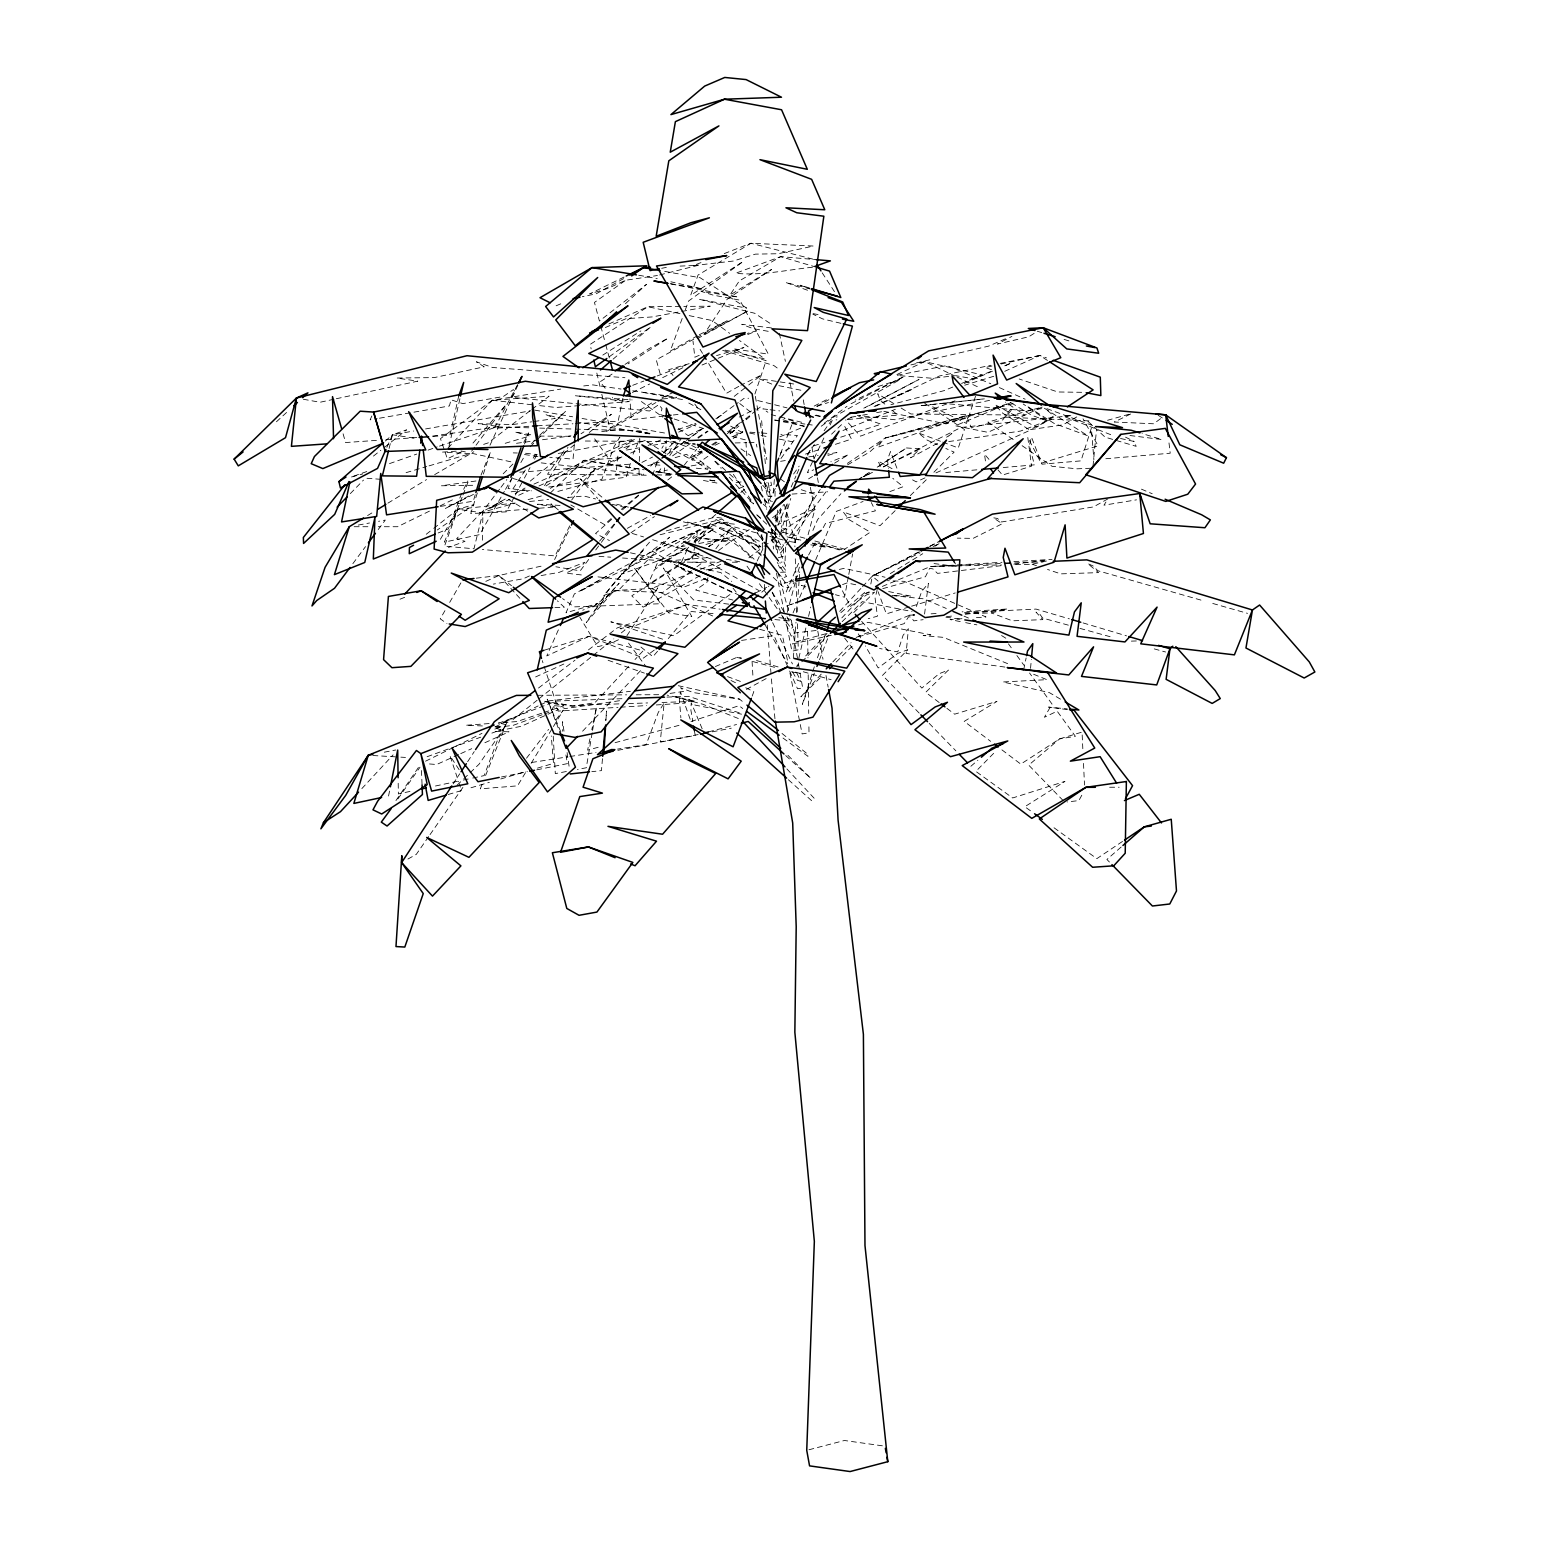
<?xml version="1.0" encoding="UTF-8"?>
<svg xmlns="http://www.w3.org/2000/svg" width="1549" height="1549" viewBox="0 0 1549 1549"><rect width="100%" height="100%" fill="white"/><g stroke="black" fill="none" stroke-linecap="round" stroke-linejoin="round"><path stroke-width="0.75" stroke-dasharray="5 3.75" d="M775.023 496.3L775.081 489.097M482.455 540.214L482.92 512.351L473.975 548.772L444.505 546.158L457.981 509.234L473.975 504.548L437.283 529.99M639.098 470.451L639.001 475.001L643.726 474.188M639.292 461.37L639.64 445.434M639.698 443.169L639.795 438.619L633.076 454.186M775.565 532.643L775.449 537.445L779.747 536.07M775.836 520.658L776.01 513.455M785.575 547.087L785.053 561.551L780.967 562.21M786.021 535.044L787.241 501.314M605.93 720.343L606.53 711.01L605.717 720.556M664.482 467.895L663.979 474.71L671.124 474.343M665.644 451.998L666.457 440.652L661.907 448.242M793.359 658.054L796.012 622.311M796.728 612.765L797.251 605.62M797.445 603.239L799.032 581.785M799.207 579.403L799.729 572.259M774.345 479.512L772.99 495.97L768.168 496.609L766.949 482.378M602.464 758.7L601.457 770.628L591.834 771.654M574.292 445.028L573.053 459.104L549.759 457.284M1030.55 668.355L1031.363 659.371M1093.032 465.881L1096.537 429.344M617.857 456.122L615.902 475.156L638.691 468.437M618.845 446.615L619.813 437.089L614.004 446.809L601.864 479.319L555.781 492.001M924.579 614.024L928.413 583.295L921.694 591.447L915.885 607.905M592.183 732.774L586.277 767.762L577.428 769.446M592.57 730.431L596.501 707.099L591.815 729.753M694.92 545.538L691.88 562.132L718.058 562.19M695.346 543.157L697.534 531.307L692.616 537.968M870.828 584.012L871.913 578.203L874.333 577.913L878.109 581.107M848.368 576.712L844.534 597.217L835.434 594.719M848.794 574.427L852.608 553.922M707.932 577.661L707.06 582.134L695.695 590.014L732.967 600.083M388.567 796.012L389.922 789.119M622.853 398.325L618.167 421.231L575.318 423.652M589.956 738.815L587.613 750.142L601.341 746.424M1023.695 669.671L1026.116 657.976M449.016 446.248L460.537 396.099M798.858 658.131L805.867 627.965M808.559 616.366L810.727 607.092M389.089 448.474L392.459 434.766L406.632 429.828L382.661 448.784M877.257 589.472L875.088 598.108L877.412 616.231L868.234 618.671M787.202 612.417L795.199 582.714M795.799 580.43L799.497 566.702M808.094 534.715L814.851 509.563L809.546 483.578M780.386 533.863L790.764 498.488M475.233 494.693L473.297 501.218L440.478 506.387M481.023 475.117L490.51 451.708L483.191 474.614M630.366 463.403L626.28 477.228L546.274 487.354M775.952 521.006L779.515 509.679M797.464 664.579L796.767 666.767L800.117 663.417M477.344 492.931L470.741 513.552L506.271 511.867L514.191 497.113M975.521 396.292L966.479 423.4L928.722 404.851M754.905 394.008L766.155 360.665L743.268 354.043L734.168 348.893L768.362 354.179L739.88 300.138L713.102 295.104L701.019 291.328L738.273 297.079L670.039 283.796M652.613 475.291L657.26 461.757M774.771 518.779L777.114 511.925M814.329 666.767L802.324 704.408L814.348 673.099M817.446 657.802L826.024 633.134M682.18 318.474L670.214 351.158L697.186 335.901M685.355 309.761L688.55 301.048L743.307 261.394L690.641 295.317L698.057 275.044L750.916 243.27L813.457 246.039L778.218 253.726L755.409 254.133L733.18 261.065L693.139 265.634L704.253 261.336M458.756 395.828L449.965 435.23L430.99 436.566M512.157 477.421L508.053 488.555L531.443 490.839M524.491 444.021L528.596 432.887L523.175 443.537M461.563 493.473L448.339 528.906L437.302 533.321M752.175 696.121L753.821 691.706L745.514 687.64M779.689 456.258L781.238 452.134L791.965 447.448M819.518 659.7L828.967 635.109M780.444 453.857L793.301 421.057L784.491 418.443M462.105 497.19L444.427 542.111L479.628 534.637L504.354 491.401M462.996 494.944L469.173 479.222M482.068 784.414L480.287 788.867L517.502 785.846L526.176 771.518M485.612 775.507L506.968 722.066L497.423 740.364L484.159 775.604L472.561 778.082M777.869 525.46L788.131 501.353M807.726 455.348L810.514 448.765M793.069 612.901L795.876 606.279M799.652 597.449L805.286 584.205M815.645 559.925L836.344 511.364L863.083 501.489M775.952 522.11L783.562 504.548M791.19 487.006L795.954 476.027M796.902 473.839L799.768 467.256M798.587 563.352L786.195 591.854L788.325 592.918L793.94 582.405M812.876 530.474L817.64 519.515L840.913 493.686M669.265 452.889L671.646 447.467L663.146 451.746M386.863 447.371L392.459 434.766L413.738 431.009M371.857 415.965L370.134 419.837L377.123 418.617M558.376 629.881L546.778 655.924L589.201 636.271L643.048 650.89L635.032 659.506M681.463 562.093L687.562 548.946M489.968 445.241L517.966 384.985M757.132 561.067L762.941 548.772L719.394 528.345L760.927 546.913L750.742 537.484L710.623 524.433L645.313 554.929L574.369 593.925L565.985 612.804L597.817 603.452L582.676 610.267M823.894 437.98L807.319 472.735L813.748 469.754M830.09 424.949L832.162 420.612L836.847 419.779M554.6 559.576L570.4 527.241M463.654 489.31L467.817 480.984M775.313 488.4L768.691 501.218L772.37 501.392M517.54 384.675L494.421 428.221L530.107 426.207M795.063 580.294L799.574 571.871M808.578 555.026L816.459 540.291M823.216 527.647L825.462 523.446L875.398 510.841L871.312 502.554M515.314 495.002L523.252 480.248M524.375 478.138L530.029 467.604M534.56 459.162L536.825 454.941M1081.802 795.218L1078.879 800.581L1067.125 801.956M505.536 489.329L511.422 479.048M520.851 462.57L524.375 456.393M444.95 610.635L440.245 618.845L446.964 623.589M449.675 602.406L461.486 581.862M440.361 539.304L457.981 509.234L515.236 503.057M531.133 763.347L552.18 728.572M553.419 726.52L563.313 710.158L554.484 721.698M544.512 485.708L567.98 447.332M1105.947 502.031L1103.972 505.187L1136.501 499.843M569.703 525.866L555.142 555.917L482.301 549.488M626.919 635.748L657.783 588L614.198 590.556L591.292 608.331M453.121 783.891L459.724 773.803M467.643 761.701L474.246 751.614M698.425 542.131L711.262 522.555L690.273 545.384M525.343 470.044L510.976 491.827L527.454 489.736M533.166 458.155L535.78 454.186M783.562 545.171L779.631 551.134L780.832 552.722L785.13 546.913M784.878 543.176L820.292 489.368M395.944 800.581L419.876 765.303M658.015 472.91L661.907 467.159M669.73 455.638L681.444 438.367M428.666 836.576L416.274 854.39L407.91 859.056M430.041 834.601L463.074 787.144M397.899 798.935L420.031 767.181M564.068 450.778L547.513 474.284L647.85 475.233M793.63 473.994L799.168 466.133M807.474 454.36L814.406 444.544M824.107 430.796L831.038 420.979M780.948 458.543L797.445 435.482L780.832 434.32M474.575 447.177L470.276 452.986L513.281 462.318M476.008 445.241L506.097 404.638L471.632 444.64M588.697 559.441L580.236 570.826L555.878 566.779M595.726 549.953L599.947 544.261M601.361 542.363L615.437 523.388M786.563 544.977L828.153 488.922M352.862 563.642L365.545 546.603M378.227 529.545L385.294 520.077L378.537 521.316M571.639 500.056L595.3 468.34L567.999 497.926M715.89 548.695L731.438 528.035L709.093 546.313M499.553 489.174L482.029 512.332L514.287 503.444M501.005 487.257L506.852 479.532M526.524 758.197L548.598 729.385M684.251 465.165L696.624 449.268M657.531 651.277L652.923 656.699L640.047 646.301M668.239 638.614L691.222 611.506L715.135 613.811M599.56 541.124L616.579 521.297M649.534 542.189L610.848 586.742L594.661 610.267L619.135 583.16L592.802 612.959L586.258 622.485L614.198 590.556L662.759 592.493L695.017 568.251M688.705 547.204L685.549 550.824L621.168 574.311L669.652 537.213L618.864 589.917L603.51 595.552L643.145 550.437L631.45 563.023M447.971 448.126L492.233 400.262L560.661 389.07M361.846 788.615L393.078 754.886M839.694 611.371L860.876 588.484M862.503 586.722L872.281 576.151L918.886 551.909M628.623 666.419L594.932 702.646L572.588 706.46L556.13 702.956L542.266 660.629M805.674 655.924L827.03 633.444M841.823 617.877L864.826 593.654L869.202 591.854M821.222 674.125L800.891 696.818L822.713 675.325M832.859 661.907L851.117 642.699M582.598 731.186L642.022 669.129M350.326 493.608L363.492 480.074M531.559 443.595L538.219 436.779M539.885 435.075L565.559 411.318L536.903 440.013M650.677 466.113L655.498 461.176M663.514 452.966L673.157 443.091M993.645 753.337L975.87 771.402L1012.678 797.967L1064.976 781.393L1024.818 806.719L1032.602 812.334M503.193 473.781L513.3 463.654M530.165 446.77L535.218 441.697M895.148 510.667L879.987 525.731L843.218 511.867L848.949 519.573L870.267 532.178L844.36 549.43M910.309 495.622L927.154 478.893M933.892 472.213L954.107 452.134L945.819 448.455M801.801 661.752L828.676 635.051M842.114 621.711L862.27 601.67L912.051 611.545M836.131 662.081L854.603 643.881M853.712 612.591L874.546 592.144L866.511 594.893L850.498 606.375L841.707 589.394M550.379 492.989L583.76 460.343L621.226 457.73L572.297 481.584L554.406 485.941L550.302 488.419M501.256 501.256L488.38 509.098L510.008 499.204M457.052 785.227L462.125 780.386M463.809 778.76L479.009 764.257L506.446 724.816L500.947 723.422L506.891 720.382L512.796 719.743L537.116 700.264M831.581 434.165L843.663 422.625M877.199 467.178L906.494 447.951L920.145 448.881L910.541 457.826L939.449 442.259M276.438 421.773L286.933 412.131M625.428 303.701L646.514 284.338L599.424 321.05L594.448 302.442L627.752 278.743M611.158 518.528L604.459 524.588L570.826 504.935M621.246 509.447L638.614 495.022M611.681 519.322L595.532 533.534L609.415 540.524M622.466 509.853L638.614 495.661M385.333 441.02L392.459 434.766L416.119 438.444M715.793 514.462L712.211 517.598L762.941 543.099M740.829 492.563L746.192 487.877M1121.147 847.032L1106.915 859.463L1110.284 862.909M729.869 433.875L738.931 426.033M746.192 419.76L749.832 416.604L746.115 418.946M970.874 766.271L977.864 760.249M613.075 359.174L650.948 326.742L608.776 357.103M625.97 448.978L631.256 444.447L629.881 442.646L611.661 452.753L538.123 486.367M761.779 592.202L768.904 586.161M840.875 612.649L866.472 590.963M530.242 481.1L574.485 444.64M589.24 432.5L611.371 414.261L581.011 433.759M727.197 433.701L743.714 420.379M745.553 418.888L754.731 411.492M756.57 410.02L760.249 407.058M538.994 698.773L591.389 656.834M593.248 655.343L613.83 638.866M621.323 632.883L625.06 629.881L620.007 628.604L635.206 625.738L687.233 604.439L720.111 609.164M948.55 436.121L951.899 433.43L946.575 437.205M667.774 480.016L673.331 475.601M373.445 456.084L380.822 450.256M426.246 534.269L431.842 529.855M433.72 528.383L457.981 509.234L481.875 512.796L529.7 508.982M734.207 396.37L746.928 386.417M748.729 384.985L761.43 375.032L740.867 385.217M772.564 517.734L775.623 515.314M530.01 410.814L488.032 442.937L481.158 445.183M531.927 409.362L549.101 396.215L492.233 400.262L440.458 438.657L447.371 458.814L462.861 451.185M538.51 688.027L575.008 660.164M588.446 649.883L607.653 635.226M609.57 633.754L617.257 627.887L687.233 604.439M748.883 557.814L762.224 547.746M764.141 546.313L777.482 536.244M779.399 534.812L787.028 529.061L779.844 528.383M696.914 566.818L702.607 562.539L685.917 562.074M718.6 550.515L729.715 542.169L698.367 537.929L731.283 541.163L749.271 529.603M1160.55 418.675L1153.715 423.787L1114.293 422.025L1131.622 413.525L1107.535 420.282M824.126 423.322L847.032 406.264M654.298 650.077L643.338 658.131L589.201 636.271L543.893 650.328M684.271 441.775L673.137 449.868L689.615 458.62L701.736 450.991M691.687 436.392L704.659 426.962M715.851 418.83L738.253 402.546M740.112 401.191L743.849 398.48L748.593 398.267M728.979 430.854L740.538 422.451M667.154 454.399L684.522 441.833M686.459 440.439L701.91 429.267M717.361 418.094L721.214 415.306L717.536 417.901M658.383 460.673L652.923 464.584L662.565 465.378M707.893 456.335L698.173 463.17L691.512 459.627L703.13 451.746M733.142 438.522L742.842 431.687L732.135 436.915M821.222 426.227L831.542 418.966M672.556 455.851L690.292 443.595M698.173 438.154L708.009 431.358M631.005 532.74L654.452 516.572M686.149 547.862L654.472 569.664L647.579 584.98L682.063 562.636M694.068 542.402L713.876 528.79L694.32 541.821M546.061 485.96L583.76 460.343L644.21 469.792M712.83 445.163L718.639 441.233M730.257 433.333L736.065 429.402L730.005 433.217M847.4 463.383L885.234 437.98L966.382 415.539L971.378 427.95L1002.784 419.895L1011.478 407.794L1011.071 410.562L1005.766 417.146L1088.908 420.883M1122.541 841.417L1096.828 858.649L1054.017 827.766M684.561 548.346L655.246 567.902L658.035 561.706L683.884 544.745M685.587 541.066L675.732 547.63L685.007 545.964M687.562 539.768L694.455 533.321L664.889 549.566L579.21 591.563L606.608 576.209M863.238 476.763L869.144 472.832M878.961 466.288L906.494 447.951M624.983 364.441L648.721 348.796L668.064 338.147L628.081 363.821M697.863 437.399L707.467 431.067M685.858 543.428L717.671 522.536L730.838 522.187M869.396 472.309L859.618 478.699L872.59 472.309L863.935 476.53M781.587 531.268L815.858 509.001L807.126 511.441L777.869 524.549M684.096 561.319L698.425 552.528M612.087 374.083L600.102 381.77L605.543 388.741M678.404 566.043L631.779 595.803L643.145 607.189L700.264 575.55M680.437 564.746L698.676 553.09M708.803 546.623L712.869 544.048L708.745 546.468M602.813 355.089L640.899 330.905M711.843 444.64L717.903 440.826M1034.132 333.403L1028.691 336.811L997.382 344.091L1011.884 336.385M890.288 573.633L922.759 553.69M934.938 546.216L939.004 543.718M367.578 515.565L373.677 511.848M387.908 503.154L426.537 479.59M434.669 474.633L473.839 451.746M808.578 478.854L812.567 476.434M834.562 463.132L848.542 454.69L830.884 461.757M651.664 403.011L609.783 428.221L601.148 391.452M606.724 431.319L655.924 402.566M657.976 401.365L668.219 395.363M847.574 464.874L869.705 451.979L882.523 440.419L877.702 447.312L966.382 415.539M1076.768 416.913L1063.021 424.852L1029.872 429.693L1051.887 419.024L1020.52 431.067L947.988 441.678M699.257 334.739L727.159 320.798L695.869 338.031M739.222 417.068L755.873 408.781M738.815 386.359L726.578 393.233L707.331 361.343M505.226 499.049L481.41 512.274L456.626 538.723L465.01 541.337L448.435 547.455M515.159 493.531L525.092 488.012M816.826 406.4L829.47 399.371M1107.922 498.875L1093.458 506.91L1001.603 521.974L997.479 518.47L993.238 517.753L1002.242 523.736L973.121 538.374L957.282 538.142M623.608 278.646L596.133 293.826L582.308 296.711M627.345 528.325L650.522 515.527M708.726 570.865L725.648 561.493M693.797 339.173L656.253 359.833L661.113 377.24M697.205 338.766L747.741 311.059L703.885 334.41L727.217 299.17L771.596 269.449L729.889 295.143L739.338 280.892L780.677 256.65L816.187 259.651M746.405 689.421L768.769 677.165M468.766 496.048L445.55 508.362L475.485 493.415M863.8 408.181L919.041 379.428L865.388 407.619M929.477 546.41L937.939 541.995M814.174 406.09L828.754 398.558M919.467 551.793L872.281 576.151L920.067 552.857M930.194 546.255L936.622 542.924M851.079 403.747L904.384 376.426L855.261 400.126M756.202 592.667L766.794 587.245M883.317 466.714L960.883 427.505L1071.134 415.635M641.925 462.415L652.536 457.071M661.985 397.899L672.305 392.807M883.395 466.985L920.145 448.881M425.549 761.198L453.76 747.276M455.929 746.211L481.971 733.355M494.983 726.926L538.142 705.937M675.713 441.755L671.433 443.847L695.075 443.634M688.55 435.443L703.517 428.066M624.073 277.039L589.685 293.884L607.866 288.424L625.602 280.253L657.434 275.509M619.387 398.848L615.069 400.959L612.339 397.473M632.36 392.478L649.651 383.997M662.623 377.646L684.251 367.036M429.441 511.131L397.628 526.718L378.285 526.718M440.052 505.923L452.773 499.688M702.162 451.553L693.584 455.735L710.681 468.844M714.999 445.279L719.298 443.188M933.118 546.507L937.455 544.396M618.496 639.737L610.054 643.726L597.759 646.669L579.849 617.218M540.291 704.931L548.83 700.903L630.346 691.338M874.062 406.496L939.468 375.981L990.915 365.274M896.91 374.509L924.695 361.614L982.221 374.916L972.966 378.75L955.52 375.632M847.109 419.334L853.654 416.294M875.514 406.225L912.632 389.109L895.942 396.273M535.605 676.952L563.836 664.018M518.663 495.254L529.468 490.317M529.409 575.957L523.233 578.764L493.357 584.109M924.985 477.886L916.233 481.855L910.173 478.564M935.945 472.91L1030.124 430.235L1002.765 413.254L994.826 404.56L1036.571 427.311L1053.785 415.926L1044.82 408.22M993.722 376.291L964.717 385.198M1004.701 371.334L1039.805 355.495L1046.524 357.896M458.562 754.615L436.624 764.509L427.814 763.831M460.75 753.608L471.729 748.67M484.895 742.726L509.021 731.825L495.196 731.38L521.238 726.307L558.26 709.597L553.961 705.647L559.809 706.15L564.998 708.609L622.291 700.322M485.805 581.359L499.01 575.473L543.215 565.714M608.893 323.954L647.831 306.721L681.424 306.431M533.921 484.101L635.419 439.083M621.865 456.936L610.926 461.699L594.409 438.503M630.598 453.102L639.35 449.287M648.102 445.473L661.21 439.742M678.694 432.094L696.179 424.465M1005.456 338.786L988.552 346.143L915.885 363.028M964.33 383.436L992.444 371.198M734.4 524.124L717.671 522.536L652.284 551.018L688.918 573.227M791.345 604.149L786.911 606.046L793.495 603.626M605.369 327.517L625.951 318.726L652.187 316.925L710.216 306.179L683.825 306.412M699.219 355.321L694.823 357.219L692.984 341.07M747.76 334.565L756.59 330.789L747.354 333.442M715.367 666.535L736.917 657.357L741.216 657.86M556.13 305.792L562.5 303.101M738.873 488.555L743.094 486.754M702.026 365.022L743.927 347.518L716.548 355.592M779.825 436.837L804.221 426.653L782.574 419.566M856.113 637.452L909.631 615.185L914.394 614.876M882.33 586.413L930.504 566.508L1001.971 562.306M952.771 387.056L944.019 390.658L890.927 404.696M961.542 383.455L992.212 370.869M842.966 430.506L895.361 409.285M399.971 599.211L406.303 596.675M705.802 578.513L684.348 586.935L594.293 576.441M691.609 572.801L651.548 588.523L712.753 616.018M700.516 569.316L722.763 560.583M498.623 723.267L556.44 701.019L623.685 698.638M724.254 253.591L750.916 243.27L813.361 259.245M632.708 385.314L643.842 381.073M657.183 375.962L686.11 364.925M842.501 584.631L846.954 582.927L858.436 585.309M955.017 400.842L860.45 436.16L845.56 419.876M889.823 491.614L903.203 486.676L892.766 478.292M427.098 756.725L480.713 737.169M491.885 733.103L500.83 729.85L494.538 727.72L513.261 725.3L542.092 714.805M544.319 713.992L550.96 711.572L553.458 706.77L557.601 707.874L558.143 711.107L617.974 707.351M812.489 267.241C787.086 269.816 761.74 275.916 735.601 273.263L780.677 256.65L814 266.505M366.784 471.554L350.887 477.131L362.466 474.052M389.496 463.616L416.739 454.07M428.105 450.101L437.186 446.906M439.451 446.112L496.687 426.904L530.126 427.834M494.809 729.076L501.682 726.771L494.499 726.462M541.627 713.256L517.114 721.544L498.468 722.899M543.873 712.521L563.913 705.744L542.324 701.039M623.918 447.584L648.663 439.296M677.881 429.499L695.869 423.458M817.059 406.283L828.463 402.488M690.951 721.544L738.931 705.705L742.765 708.513M805.499 454.089L821.59 448.842M835.395 444.331L851.485 439.083L844.089 425.239M813.69 445.86L824.939 442.24M840.681 437.186L881.149 424.213L857.333 416.042M878.012 386.534L900.492 379.35L832.684 417.591L837.273 416.894M827.882 455.445L836.963 452.54L827.573 454.012M705.918 544.473L739.977 533.863L761.295 555.917M909.302 606.879L886.357 613.869L878.089 591.699M911.606 606.182L955.23 592.938M406.09 472.658L426.75 466.539M429.054 465.862L470.393 453.605L444.834 452.231M505.187 443.304L529.739 436.024L514.713 431.881L532.488 435.095M689.169 363.666L668.645 369.727L673.002 375.439M647.792 465.726L659.177 462.377M675.132 457.652L686.517 454.283L707.544 469.792M448.203 794.501L461.563 790.552L459.395 784.026M470.993 787.763L489.329 782.342M500.772 778.973L525.982 771.518M537.445 768.13L553.496 763.386L551.289 735.93M858.398 636.794L904.229 623.627L908.682 616.657L911.102 617.199L913.813 620.878L923.165 619.677M666.302 530.9L714.786 517.172L721.524 518.082M864.826 593.654L869.318 592.396M882.775 588.639L925.45 576.751L929.613 568.289L932.982 568.928L937.513 573.382L1001.913 565.579M528.112 499.63L541.956 495.816M826.024 633.715L795.76 641.925L792.488 643.977L832.413 635.071M858.611 624.867L867.924 622.33L930.852 634.877L923.165 635.574L943.36 637.355L1009.406 664.366M615.069 742.687L681.424 724.68M1013.007 403.65L885.234 437.98L967.486 417.959M778.353 557.717L783.871 556.265L782.981 544.261M708.648 731.864L736.569 724.506M808.946 1449.767L844.418 1440.493L882.562 1445.837M660.106 534.734L722.202 519.07L761.101 554.542M659.68 274.947L698.037 265.363L676.661 266.234M964.95 613.656L991.418 612.92L1007.45 608.989L962.123 611.855M910.928 364.906L924.695 361.614L954.842 375.981M793.708 579.868L784.143 583.121L793.63 581.475M839.403 569.412L843.973 568.367L885.041 577.215M1015.582 564.611L1032.137 564.243L1047.724 560.719M991.96 366.009L985.125 367.52L994.206 370.579M1001.08 364.015L1039.805 355.495L1047.705 360.588M334.003 399.235L320.043 402.256L301.145 398.868M336.327 398.732L417.765 381.17L396.776 378.033L434.243 377.607L484.198 366.823L476.376 361.788L492.505 367.481L624.944 377.704M409.962 791.442L398.364 793.921L398.151 780.057M435.463 786.001L460.963 780.56M463.287 780.057L470.238 778.566M989.559 400.378L895.012 419.76L857.275 415.364M501.547 776.959L527.434 771.712M536.845 769.814L567.418 763.618L565.462 752.136M1000.228 363.395L1039.805 355.495M661.675 268.306L666.322 267.396M897.297 375.265L946.923 365.525L990.798 383.726M698.134 734.575L660.261 741.913L664.153 702.917L658.325 712.327L646.146 744.643L617.528 749.096M712.346 731.825L731.283 728.166M617.915 750.297L695.211 735.407L694.417 730.818M706.228 569.916L721.602 567.457M384.288 752.194L395.731 749.987M566.372 771.518L555.297 773.609L553.206 735.639M558.221 453.47L633.076 439.451M358.284 525.072L369.533 522.981M626.571 450.062L638.478 447.913M652.768 445.318L674.202 441.446M850.885 417.262L860.257 415.577M862.599 415.151L867.285 414.319M876.637 412.634L883.666 411.376M698.909 543.467L731.38 537.639L754.073 559.189M541.143 575.57L559.15 572.356L584.864 562.229L581.824 565.753L565.85 573.13L582.443 575.066M425.568 428.937L530.416 410.853M379.466 418.211L449.423 405.954L450.991 399.797L462.783 403.611L503.328 396.525L513.339 389.593L515.701 392.149L511.131 397.299L649.515 410.988L658.712 404.638L662.004 408.529L660.59 414.59L665.121 416.061M655.595 472.116L667.445 470.044M691.144 465.92L702.994 463.867L708.203 468.785M531.656 762.476L567.437 756.899M569.819 756.532L596.055 752.446M780.599 461.292L785.285 460.556M808.772 456.916L818.162 455.464M741.545 640.415L774.016 635.613L788.693 668.8M670.039 693.41L684.368 691.338L680.437 687.698L693.371 692.597L739.512 699.122L745.088 703.614M432.674 436.063L498.914 426.537L478.157 423.71L512.874 424.542L531.694 421.831M534.056 421.502L555.22 418.462L545.964 414.667L573.711 421.464M476.008 480.984L441.388 485.786L475.233 485.244M516.495 443.304L570.942 435.85M601.709 431.629L620.646 429.034L652.071 433.643M736.104 482.572L742.513 481.758M1041.703 408.665L1025.477 410.737L942.605 403.302L933.06 404.347M946.575 616.715L953.603 615.824M965.317 614.333L1007.45 608.989M1013.84 564.126L1047.24 560.08M476.298 578.184L499.01 575.473L511.499 585.735M583.721 385.953L592.822 384.888L621.013 389.051M948.627 376.426L932.556 378.285L897.568 375.516M816.129 630.501L793.069 633.134L797.89 660.59M663.979 416.042L631.198 419.74L629.94 398.732M673.35 414.977L678.036 414.454M921.152 405.644L930.678 404.599M942.605 403.302L984.951 398.771M921.829 405.625L984.37 398.868M529.545 501.508L548.636 499.436M567.515 497.539L583.876 496.009L595.591 498.952M847.748 419.508L897.858 415.132L892.669 410.737M1069.797 415.577L1063.253 416.139L1113.905 435.908M945.703 472.542L976.857 469.831M1003.229 467.546L1034.383 464.855L1029.388 445.512L1031.44 437.07L1041.974 464.197L1080.989 460.866L1091.367 428.105L1093.884 459.763M1105.812 458.736L1170.211 453.218L1168.798 441.233M706.964 557.679L662.062 561.416L676.371 561.822M579.597 405.586L555.994 407.484L537.096 405.335M581.959 405.393L629.184 401.598L575.628 395.769L632.128 399.913M662.585 398.926L676.623 397.803M539.265 508.227L556.014 506.891L537.503 504.393M519.709 472.174L630.191 464.177M961.987 618.69L949.982 619.561L963.439 622.214M976.412 617.644L986.016 616.967L904.151 581.34L887.364 580.662M489.135 723.577L465.804 725.261L484.934 726.055M376.426 440.381L345.582 442.549L342.968 433.371M385.914 439.722L416.758 437.554M442.511 452.095L456.723 451.146M792.062 494.073L827.689 491.827M931.104 613.83L938.249 613.365M620.375 707.196L646.707 705.55M656.273 704.95L685.007 703.13L687.291 698.735L692.074 701.135L694.978 705.085L741.545 714.166M1013.898 561.609L1052.023 559.363M537.251 425.801L572.956 423.787M964.504 612.533L1036.068 609.086L1069.391 618.864M1090.554 468.263L1077.039 468.824L1052.061 466.307L1017.054 442.201M1000.247 563.546L930.504 566.508L1001.409 564.92M1014.672 562.926L1043.523 561.706M780.541 572.278L786.931 572.046L779.825 562.752M554.91 607.576L564.262 607.227L557.369 600.818M666.922 697.108L688.531 696.334L741.758 713.644M618.903 703.885L570.961 705.492L544.57 701.29M628.487 703.575L647.656 702.936M662.043 702.452L695.598 701.329L667.135 695.133M1131.351 641.112L1140.877 640.841M735.175 442.937L746.734 442.685M749.058 442.627L755.989 442.472L756.977 447.08M537.987 695.288L626.629 694.843M636.213 694.804L660.184 694.688M1109.646 787.241L1119.152 787.221M354.121 526.718L368.623 526.718M732.348 562.21L739.493 562.229M585.328 441.02L670.756 441.484M539.168 436.082L570.284 436.276M1081.667 392.304L1057.754 391.974L1019.165 378.982M539.672 428.105L573.111 429.034M575.492 429.112L639.95 430.912L647.482 433.004M513.261 452.889L517.347 453.005M656.718 474.827L673.215 475.407M894.393 595.61L911.277 596.249L888.313 591.486M537.58 504.199L561.377 505.516M372.922 755.525L398.519 757.016M400.842 757.151L405.489 757.422M749.968 432.171L759.455 432.849M761.837 433.004L768.962 433.507M598.979 556.381L610.771 557.195M622.543 558.008L676.758 561.764M366.997 478.292L383.106 479.474M1067.397 709.616L1048.537 707.099L1067.222 708.88M696.256 468.224L705.879 469.018M774.926 619.581L791.675 621.207L790.59 619.271L778.837 617.586M492.233 400.262L534.734 405.063M525.518 453.257L537.193 454.593M541.221 462.88L642.641 474.343M728.688 604.149L693.623 599.966L663.417 568.038L691.783 616.502L668.665 612.881L634.219 567.941L660.842 603.723L574.156 606.879L562.577 598.592M771.499 327.943L741.739 324.303L753.221 328.678L769.834 331.602M767.684 409.439L762.883 408.859L767.897 412.266M770.085 409.749L779.689 410.911M1129.957 435.521L1161.789 439.529L1142.097 433.565M891.992 595.532L924.075 598.882L946.284 608.467M934.047 563.565L957.05 566.547L954.533 562.423M774.79 420.011L804.977 424.058M807.281 424.368L814.251 425.297M1004.894 667.077L906.146 653.426L908.392 628.7L903.106 635.284L897.742 651.877L879.58 648.508M524.472 454.535L537.929 456.51M945.877 617.141L962.452 619.561M632.767 390.793L676.661 397.28M727.41 431.571L743.133 433.894M793.688 383.997L759.107 378.711L772.002 384.21M639.447 469.095L583.76 460.343M709.597 480.054L716.703 481.177M790.319 541.627L797.135 542.712M810.805 544.841L826.74 547.339L812.722 543.622M842.075 549.759L812.392 543.06M710.023 480.113L716.819 481.177M638.73 275.219L657.241 278.684M682.528 399.565L639.814 391.82M576.073 421.851L649.38 433.817M670.175 283.661L702.704 289.005L670.872 281.782M649.515 433.817L634.122 431.009M534.85 410.136L572.607 416.797M582.056 418.462L666.999 433.449M664.695 271.385L700.167 277.755L746.715 308.115L699.335 299.286L754.576 313.247L772.428 324.903M813.148 313.634L819.905 314.912M726.287 559.247L740.035 561.842M703.42 480.461L717.264 483.114M774.732 420.147L804.202 425.956M965.666 622.659L976.896 624.867M883.84 411.337L946.071 423.903L1010.858 402.663L955.288 425.762L987.952 432.345L1042.361 406.961L987.875 422.103L1015.098 440.845M749.697 433.081L758.836 434.94M761.121 435.405L767.955 436.799M779.379 439.122L795.353 442.375M778.837 385.643L801.569 390.387M679.972 313.634L647.831 306.721L590.111 344.44L591.156 348.893M689.169 315.609L712.133 320.546L729.695 333.345M461.021 450.972L465.358 451.921M630.443 552.819L676.797 562.965M699.974 568.038L720.827 572.588L731.767 581.475M678.288 685.723L739.512 699.122M1120.508 438.483L1134.1 441.465L1136.172 446.344L1105.095 437.147L1085.926 419.45M725.106 350.093L764.799 358.942L739.435 340.451M840.952 323.334L822.616 318.9L812.838 314.157M612.126 504.296L628.216 508.266M683.38 521.858L713.256 529.216L684.658 521.258M757.635 400.533L787.047 407.871M816.013 415.093L820.447 416.197M779.863 416.836L805.228 423.167M731.98 436.508L745.766 439.955M616.696 504.238L628.41 507.162M777.579 534.211L768.304 531.849L775.313 533.708M789.196 537.174L800.794 540.117M815.084 415.345L826.004 418.133M736.917 657.357L741.468 658.557M752.833 661.559L777.869 668.181M791.5 671.782L800.155 673.486L795.566 672.111M810.417 289.005L785.711 282.441L810.224 291.212M787.008 536.806L798.703 539.904M717.671 522.536L758.526 533.418M769.872 536.438L785.769 540.678M512.7 478.447L517.192 479.648M759.746 629.339L782.458 635.38L788.073 663.534M783.194 532.275L805.867 538.51M814.851 540.988L846.335 549.624M805.79 586.568L801.24 585.328L805.131 587.962M1068.326 625.157L1042.69 618.09L1039.747 614.082L1035.991 612.107L1042.845 619.639L1012.291 620.82L991.418 612.92M1079.963 628.391L1110.265 636.736M1154.257 648.895L1165.584 652.013M683.787 441.581L695.424 444.815M1200.959 600.102L1097.892 570.748L1092.955 565.908L1087.65 563.507L1098.59 572.627L1060.697 573.866L1047.511 569.432M1212.751 603.452L1247.507 613.365M803.292 671.763L831.135 679.721M675.79 697.011L703.014 704.311L738.815 718.717M722.686 350.384L773.687 365.428L779.457 369.63M771.247 414.532L775.662 415.848M756.532 660.532L779.496 667.348M1083.1 622.93L1126.53 635.865M839.364 549.953L815.587 542.421M767.781 531.752L771.828 532.992L773.513 549.004M1037.249 331.215L1041.722 332.59M1064.105 339.425L1070.824 341.477M809.43 287.959L800.465 285.229L809.352 288.753M632.205 533.437L643.532 536.922M652.613 539.71L700.206 554.329M674.222 419.005L703.749 428.608M801.298 489.716L814.851 494.228L794.734 542.053L794.908 546.855M662.604 639.175L610.848 621.827L673.815 635.748L732.541 592.647L677.61 566.063M1032.137 564.243L1036.533 565.714M608.118 660.281L644.384 673.118M711.281 559.053L686.807 550.321L758.816 590.518M1046.892 408.646L1096.75 427.059M727.527 676.603L740.519 681.463M940.475 441.252L918.208 432.868L927.193 440.148L937.532 444.757M942.702 442.104L958.289 447.971L964.446 429.499L922.429 401.753M673.486 441.601L705.628 454.206M1033.628 674.26L1046.834 679.662L1002.939 681.967L1049.467 692.674L1061.239 699.606M1141.439 489.155L1152.204 493.724M964.04 616.134L968.474 618.051M999.395 387.599L1025.186 399.216M683.942 441.291L699.974 449.83M679.779 567.089L738.234 594.777M957.011 377.007L978.542 387.269M730.992 680.495L737.227 683.554M1125.561 437.167L1134.1 441.465M703.866 526.35C721.66 534.773 740.248 544.88 752.95 559.809M892.05 468.669L877.934 460.982L880.568 466.326M688.802 403.03L701.368 409.962M730.702 426.13L743.288 433.062M1011.342 402.914L1031.46 415.171L1048.692 421.483L1023.231 404.018M893.289 403.282L877.644 393.756L880.51 400.455L885.718 404.87M901.111 408.045L910.889 413.99L1025.012 415.113L1005.456 402.159M508.479 499.378L528.674 511.751M1001.564 635.555L1007.353 639.175M665.934 453.586L647.598 442.027L650.929 445.338M1044.355 408.22L1088.037 435.869L1054.366 423.555L1025.148 404.967M1158.09 415.248L1164.17 419.14M740.984 448.842L750.684 455.6M641.363 401.52L662.817 417.165M678.423 428.55L688.182 435.656M783.019 738.04L807.958 756.319L808.113 754.537L780.309 732.077M780.696 479.086L784.414 481.836M749.619 500.811L753.434 503.638M939.197 702.53L925.702 692.345L948.414 670.059L939.081 673.738L921.849 688.085L861.631 621.362M946.923 708.358L954.629 714.186L997.014 701.348L964.194 721.389L990.605 741.313M1001.932 749.871L1020.791 764.102L1059.632 738.873L1082.054 732.077L1082.828 748.942M739.706 403.514L750.684 412.111M558.356 509.931L550.979 503.851L555.839 508.653M601.883 497.113L580.313 478.912L597.662 498.468M757.171 515.159L760.695 518.276M715.444 461.35L727.836 472.464M729.598 474.052L743.772 486.754M763.231 504.199L766.774 507.375M788.402 779.747L811.618 800.697L814.271 798.374L786.602 768.614M785.73 755.583L810.766 778.353L785.982 753.337M756.725 514.733L768.846 526.215M775.778 532.779L770.569 527.86L785.633 566.024L780.096 568.173L777.714 564.049M773.261 577.409L783.736 587.361L789.003 587.303L778.702 573.904M1063.137 800.562L1028.71 765.129L1059.632 738.873L1075.393 736.317L1057.173 711.185L1044.394 717.264L1052.042 704.079L1029.543 673.002M919.196 713.102L882.523 675.364L907.753 649.747L897.781 653.388L878.186 667.948L865.291 645.875M929.206 723.402L955.869 750.839M777.714 572.878L782.632 577.951L786.602 576.48L777.249 562.461M499.01 575.473L514.888 592.86M516.475 594.603L521.238 599.812M714.747 461.215L721.195 468.34M729.269 477.228L734.11 482.572M735.717 484.353L753.453 503.928M762.689 485.263L769.117 492.369L770.26 490.104L764.238 482.61M988.978 459.375L984.486 454.147L985.513 461.525M997.963 469.831L1002.455 475.059L1031.557 466.172L1027.781 437.302L1041.16 463.248L1098.086 445.86L1083.022 418.792M770.279 533.437L777.734 542.789L779.205 540.833L771.112 529.1M733.084 588.175L737.382 593.654M844.631 638.072L853.286 649.36M757.074 533.05L762.747 540.485L757.19 532.411M750.742 537.484L761.043 550.902M694.746 404.037L699.102 409.769M628.565 643.125L645.313 665.683M771.112 539.013L776.746 546.661L781.955 547.087L771.305 528.248M1008.457 643.881L1011.265 647.772M1016.899 655.537L1023.928 665.237M764.16 498.797L768.285 504.567M764.354 499.01L771.247 508.711M747.005 566.159L749.774 570.051M759.455 583.741L767.762 595.474M769.137 597.43L780.212 613.055M781.587 615.011L791.268 628.7L792.972 626.919L786.911 616.754M733.316 474.343L753.569 503.677M459.162 769.756L449.985 755.757L458.659 781.858M822.209 272.837L834.872 292.277M700.109 349.377L702.53 353.366M772.351 592.357L785.711 614.721M858.262 633.851L860.605 637.859M764.819 624.383L787.744 663.727M792.585 671.995L797.406 680.282L800.794 681.328L796.631 672.634M760.966 535.121L763.347 539.265M772.641 622.64L792.449 663.94M789.661 671.027L797.503 688.724L802.692 688.046L799.884 672.014M772.118 592.105L781.664 614.101M782.613 616.308L791.21 636.097L795.024 634.664L790.59 618.419M702.162 728.766L691.241 702.762L690.893 710.139L692.848 721.621M560.874 732.077L547.204 699.199L560.08 732.754M896.929 468.185L890.501 451.592L887.48 459.511L888.41 468.379M764.509 482.533L766.097 486.986L771.538 485.36L770.686 480.674M690.157 719.259L680.495 691.977L679.391 699.49L680.863 717.807M784.278 504.49L795.876 543.447M777.869 572.046L789.951 616.115M600.818 326.297L605.136 342.387M605.756 344.691L609.435 358.477M761.198 486.347L762.321 490.956M764.528 500.172L766.736 509.369M771.17 527.783L777.249 553.109M596.83 373.057L600.605 389.148M779.341 333.287L785.401 361.401M789.932 382.506L793.959 401.249M764.315 481.603L769.698 506.93M789.951 672.924L799.807 722.202M800.271 724.545L802.15 733.936L809.004 732.813L808.868 723.151M776.514 573.324L784.936 615.824M785.401 618.187L791.926 651.238L798.297 649.806L797.425 623.472M817.795 631.198L822.984 659.196M826.004 675.519L828.153 687.194M803.292 399.855L804.144 404.579M811.889 447.099L814.038 458.911M817.465 477.828L818.337 482.552M755.331 396.35L756.609 403.379M757.035 405.722L766.852 459.588M798.277 662.875L799.478 669.73M774.945 718.736L771.344 677.939M563.991 731.205L562.597 721.698L562.674 731.283M567.089 752.582L569.161 766.832M768.362 482.843L770.86 501.586M774.887 532.062L777.675 553.167M761.643 420.689L764.703 456.277M764.916 458.659L765.516 465.765M767.239 625.06L771.15 675.538M780.347 508.227L781.761 527.454M745.921 442.22L746.831 455.793M752.078 661.423L752.988 677.262M761.779 534.424L762.67 551.076M764.47 584.38L764.857 591.505M1083.506 763.386L1084.513 785.053M421.483 770.531L422.064 784.917M795.295 558.821L796.012 580.372M796.089 582.753L796.554 597.12M796.883 606.705L797.115 613.888M777.404 510.105L777.792 522.129M807.61 631.276L807.958 657.86M808.191 674.783L808.733 713.469M1009.754 363.666L1003.268 366.493L1009.754 363.666M914.394 614.953L909.631 615.185L914.433 615.05M671.937 474.168L655.401 471.535L671.821 474.149"/><path stroke-width="1.5" d="M578.222 440.981L578.242 400.436L574.505 442.665M775.623 530.242L775.739 525.44M868.389 493.937L868.64 489.194L871.642 492.698M605.64 725.009L603.858 753.008L613.23 751.188M774.713 474.807L779.341 418.385L810.224 387.521L790.939 379.699L784.781 374.2L816.226 381.499L846.761 319.036L823.139 312.298L814.193 307.554L848.484 315.493L842.714 301.997L811.579 289.644M602.677 756.319L605.097 727.701M1031.557 657.125L1032.796 643.629L1027.549 650.967L1026.58 655.653M302.675 397.667L307.941 392.846L296.421 398.035L291.406 446.344L326.607 443.885M419.818 450.236L416.604 476.24L382.351 475.872L388.528 450.759M420.689 443.15L421.56 436.063L422.664 445.55M390.387 786.815L397.686 750.045L398.112 777.753M623.318 396.041L628.817 380.047L629.785 396.389M349.919 481.836L341.555 521.936L376.659 516.417L380.744 473.452L386.572 514.849L438.135 506.755M460.537 396.099L463.674 382.429L458.756 395.828M537.213 669.923L546.313 630.133L588.969 611.255L548.114 622.233L553.574 598.301L592.28 576.596L558.627 595.068L648.005 537.793L702.897 506.988L745.689 518.199L763.444 530.862L713.469 511.17L766.968 533.398L763.793 566.547L683.787 541.608L773.745 586.355L762.921 597.895L677.939 562.21L745.456 591.215L684.89 647.25L610.287 634.18L677.959 653.659L653.446 676.332L646.649 673.912M811.792 602.445L820.428 565.327L830.4 558.705M805.015 546.139L806.855 539.284M831.387 402.895L852.415 326.123L843.256 323.896M296.421 398.035L285.5 437.689L238.275 465.862L234.131 459.104L296.421 398.035L467.004 355.708L628.294 371.644L700.961 403.96L759.726 476.995M475.872 492.524L480.364 477.286M530.804 695.327L516.417 695.404L368.275 755.254L353.85 803.428L381.616 797.503M363.512 518.044L349.28 526.718L334.41 574.64L364.77 562.461L374.955 517.424L373.328 559.015L435.095 534.211M783.775 496.067L796.593 455.232L849.665 413.409L975.134 394.705L1046.814 404.754L1122.502 427.64L1095.588 426.556L1131.157 430.254L1139.909 432.907M478.06 490.646L482.455 476.898M510.86 477.266L520.987 447.777M782.613 495.951L798.297 450.275L819.789 422.374L832.433 410.892L824.068 416.836L880.684 371.586L891.585 374.142L835.105 408.452L928.664 350.868L1043.193 327.73L1096.944 347.983L1098.667 353.23L1066.777 348.912L1043.193 327.73L1028.304 328.485L1035.003 330.537M826.798 630.888L829.915 621.923L835.395 617.277M512.99 475.194L523.659 446.248M751.342 698.328L733.103 746.792L680.786 719.898L741.216 761.179L728.088 778.857L668.723 748.67L684 757.945L715.677 773.513L662.585 834.233L607.963 826.333L656.524 841.184L635.051 865.755L630.598 863.974M816.923 666.399L818.647 661.926M778.721 458.233L776.998 462.609L778.411 481.816M368.275 755.254L323.412 822.732L320.895 828.831L345.717 795.373L368.275 755.254L372.844 754.382M792.798 490.394L806.777 457.536M806.235 581.998L814.697 562.132M348.99 481.507L334.7 514.345L303.585 543.428L303.352 537.484L344.943 484.663M800.484 558.976L802.401 554.6M807.165 543.641L810.03 537.058M385.933 449.481L377.549 468.398L340.431 488.012L338.941 481.623L383.552 442.588M560.312 625.544L563.197 619.019L578.339 612.204M518.954 382.835L521.955 376.388L518.644 382.603M756.164 563.12L751.323 573.362L724.622 563.836M571.445 525.092L573.556 520.774M1047.221 404.618L1165.681 414.842L1226.44 457.671L1223.671 463.209L1179.815 444.795L1165.681 414.842L1156.077 413.951M776.417 486.27L810.708 420.05M801.82 567.65L807.455 557.137M1125.445 798.722L1132.551 785.653L1073.98 710.1L1069.584 709.771M349.28 526.718L325.077 567.321L311.988 605.949L316.751 600.509L334.526 588.271L350.035 567.437M575.395 435.23L577.854 431.184L573.711 437.05M838.106 681.696L844.805 671.143L794.017 658.422L846.703 668.142L863.296 642.041M451.805 785.905L401.636 862.58L423.245 893.579L404.812 947.059L395.982 946.555L401.811 855.726L401.636 862.58L432.481 896.116L460.905 865.872L426.711 837.447L468.921 857.333L539.129 782.555L519.341 755.931L511.247 740.461L547.494 791.888L575.473 767.162L566.353 745.243M461.04 771.789L466.326 763.715M821.59 487.373L829.47 475.427L843.547 467.217M475.562 749.58L494.344 721.737L534.676 690.951M390.987 808.868L381.306 822.132L387.056 826.024L422.432 794.521L422.064 784.917M779.767 493.628L789.467 479.88M616.851 521.49L619.677 517.695L616.579 521.297M829.606 486.986L833.904 481.177L889.339 477.247L888.642 470.606M368.372 542.808L375.42 533.34M697.999 447.506L702.123 442.22L765.69 479.183M788.654 462.764L794.501 455.406M659.061 649.457L665.179 642.235M1120.876 434.378L1085.772 474.73L1165.777 501.411L1187.773 494.208L1195.557 484.043L1165.332 428.376L1120.876 434.378L1079.672 482.726L987.875 478.409L1023.192 438.735L972.385 477.673L925.45 475.466L946.536 440.09L936.487 450.101L919.796 474.827L819.77 463.616L839.113 431.145L815.994 462.241L796.593 455.232M598.03 542.924L587.207 555.549L591.912 555.878M358.555 792.159L340.47 811.676L323.412 822.732M404.812 594.042L445.202 550.921M826.217 668.878L831.193 663.65M577.641 736.356L566.101 748.419L560.08 732.754M337.159 507.123L347.034 496.977M898.517 507.336L905.255 500.637M830.361 633.386L840.429 623.376M829.412 668.703L832.781 665.392M709.655 439.626L704.427 444.582L743.694 462.105M720.111 429.731L737.518 413.254L717.071 424.716M760.52 626.59L764.528 622.775M817.911 621.769L835.085 605.93M293.942 405.702L297.427 402.488M600.818 326.297L616.638 311.775M1172.806 646.204L1169.96 648.779L1156.716 684.929L1081.492 676.39L1093.575 646.824L1068.791 674.957L1047.163 672.498M719.375 511.344L737.247 495.699M1122.928 845.483L1144.304 826.837L1171.238 819.266L1176.485 890.965L1169.766 903.996L1152.417 906.01L1111.969 864.632M981.369 757.248L991.844 748.225L1003.365 743.481M600.45 369.979L611.255 360.704M544.822 457.613L547.649 455.212M749.329 602.755L727.972 620.878L757.48 628.72M752.891 599.753L758.216 595.223M841.746 634.296L871.584 609.125L861.612 612.746L839.945 627.055L830.709 589.917L795.683 602.813M844.36 490.936L856.365 481.313L847.361 487.277M234.131 459.104L243.096 451.94M658.538 487.373L623.453 515.294L605.485 500.133M677.01 472.677L680.708 469.734L658.054 451.65M917.918 358.826L921.365 356.173M656.137 648.741L665.276 642.022M606.859 358.477L595.358 366.764L593.79 360.065M956.004 534.076L963.362 528.771L940.069 540.891M662.004 458.078L665.625 455.483M631.663 275.935L643.416 267.57L650.541 267.28M755.409 592.899L746.889 598.882L740.403 595.803M762.883 474.42L758.7 477.324L762.883 478.912L771.228 477.615L775.41 474.691L781.548 495.331M877.954 587.265L873.985 590.014L827.263 568.173L862.251 544.803L819.382 564.475L795.489 553.322L821.202 530.378L812.567 535.799L793.94 551.328L766.465 516.011L790.048 494.983L768.072 513.261L776.339 499.068L802.924 483.482L910.425 497.887L848.91 496.745L920.222 509.621L935.093 514.21L876.831 504.432L924.017 512.429L945.761 548.056L909.108 548.946L948.24 552.122L954.533 562.423M889.862 579.036L893.831 576.286M897.8 573.537L915.653 561.164L959.838 559.828L956.604 607.557L943.786 615.205L925.063 617.586L875.572 586.645L915.653 561.164L920.261 561.764M670.097 505.787L677.92 500.385L652.632 514.365M1124.516 840.081L1144.304 826.837L1151.294 826.082M1067.377 406.922L1093.129 389.883L1049.68 361.866M615.108 370.966L623.008 365.758M338.941 481.623L346.008 477.034M717.129 617.993L722.996 614.198M726.907 611.661L736.666 605.33M750.355 596.462L754.247 593.925M618.09 370.23L624.092 366.377M582.773 367.81L598.805 357.625M652.904 323.276L660.92 318.184L588.775 353.501L667.29 384.365L698.463 359.562L709.035 353.172L678.501 386.96L734.962 399.971L763.696 480.287M953.216 535.005L963.362 528.771M377.743 509.369L385.875 504.393M814.58 475.233L832.568 464.351M704.505 509.234L732.813 492.195M719.065 428.453L729.153 422.761M812.605 408.742L808.384 411.085L810.127 417.804M831.581 398.19L850.556 387.637L841.262 392.091M629.959 275.141L646.882 265.789L592.028 267.609L540.001 297.718L550.089 302.752M413.583 545.248L409.439 547.513L409.265 553.709L436.218 541.24M778.934 671.588L787.047 667.135L839.887 674.067L812.935 717.168L794.095 721.795L774.732 722.163L737.789 687.427L787.047 667.135L791.694 668.452M479.319 490.452L589.317 434.282L689.053 438.735M920.997 550.805L925.237 548.617M832.936 396.389L859.482 382.68L873.675 379.892M921.597 550.689L928.045 547.359M938.771 541.821L992.386 514.132L1139.754 493.511L1150.171 523.794L1204.928 527.744L1210.369 519.902L1201.675 514.791L1165.1 499.223M484.024 489.155L488.303 487.025L538.762 508.537L472.329 552.141L448.126 552.78L434.107 549.062L436.663 500.308L488.303 487.025L496.377 491.962M626.222 275.993L643.416 267.57L659.971 270.552M625.873 395.653L630.191 393.543M692.906 362.795L697.224 360.685L692.771 362.369M815.897 468.747L826.604 463.751M576.848 658.035L587.71 653.078L653.407 668.122L601.109 731.864L574.815 737.382L554.019 733.606L527.589 672.769L587.71 653.078L596.772 656.273M591.582 331.602L602.406 326.82M713.218 667.445L677.707 682.567L597.449 754.673L611.487 749.561L614.895 749.639L592.899 758.758L583.063 787.202L602.425 793.127L579.81 796.593L560.564 852.26L588.446 846.954L632.863 862.425L596.927 912.071L579.055 915.304L566.798 908.45L552.373 852.744L588.446 846.954L615.069 857.701M1124.419 800.581L1139.251 794.288L1161.479 822.945M416.836 592.454L421.057 590.769L461.428 614.391L410.892 666.36L391.936 667.696L383.571 659.642L388.412 596.442L421.057 590.769L437.089 601.496M494.17 725.009L420.863 753.627L416.429 750.491L377.646 801.22L372.98 809.837L381.693 814L427.214 784.627L420.863 753.627L431.629 791.113L467.817 783.775L452.114 748.225L478.021 781.722L499.204 777.424M630.501 386.166L623.821 388.702L629.668 392.981M646.069 380.221L654.956 376.814M802.479 599.889L840.274 585.464M867.556 499.843L876.463 496.551M814.716 266.447L830.4 260.871L816.187 259.651M589.607 332.938L598.611 329.84M823.894 448.087L830.787 445.841M829.431 440.807L836.189 438.638M543.893 650.328L539.362 651.722L541.53 658.402M957.514 592.241L1008.012 576.886L1003.229 557.485L1004.972 548.23L1014.885 574.795L1054.017 562.229L1065.112 524.84L1066.912 558.085L1143.433 533.495L1139.754 493.511L1141.148 499.088M445.976 795.16L428.163 800.426L425.123 784.201M735.814 336.772L745.05 334.1M894.373 505.768L991.554 478.157M830.671 632.457L853.964 626.125M838.435 626.571L859.075 621.091M704.001 733.084L708.648 731.864M741.235 723.286L748.206 721.447L783.949 753.976M828.599 689.518L832.045 708.183L838.086 820.176L863.393 1034.287L864.981 1245.551L887.79 1461.694L850.091 1471.55L809.565 1465.877L806.739 1450.348L814.348 1241.388L794.85 1032.196L796.205 926.786L792.701 823.022L775.352 721.098M906.339 365.99L874.236 373.658L878.903 374.025M795.992 579.345L834.834 570.458M834.775 634.548L846.509 631.934M552.509 563.662L615.747 550.089L628.12 552.315M421.56 788.964L426.188 787.976M573.091 298.628L580.004 297.176M996.646 398.926L1010.839 396.021L994.361 397.783M529.777 771.228L534.482 770.279M659.351 268.771L650.038 270.591L643.184 242.283L709.384 217.809L691.009 222.688L656.176 236.261L668.819 160.806L718.93 125.895L670.252 152.189L675.383 121.655L724.487 99.213L781.49 97.219L746.076 79.58L724.777 77.45L704.698 86.086L670.93 114.607L724.487 99.213L781.567 109.766L807.3 169.286L759.959 159.663L811.637 179.335L824.784 209.754L785.943 207.779L796.767 212.755L823.855 216.221L807.513 330.634L771.886 328.814L779.496 334.72L801.859 340.431L772.815 390.658L769.872 475.562L764.238 476.453L752.175 393.911L711.146 354.837L745.205 332.532L734.942 334.623L702.975 347.053L656.505 266.002L726.752 255.566L705.841 259.651M700.516 734.11L707.603 732.735M796.012 581.069L834.02 574.524L840.604 587.265M1053.281 407.174L1057.928 406.574L1005.611 399.565M462.667 579.81L474.013 578.455M635.129 690.777L673.505 686.284M666.322 415.771L671.007 415.248M682.722 413.912L696.76 412.324L761.082 483.482M868.737 411.337L875.882 410.562M868.912 411.337L876.134 410.562M993.993 397.841L1010.839 396.021M570.187 773.958L589.433 771.905M926.515 474.207L900.163 476.492L898.536 472.329M981.64 469.424L998.427 467.972M419.121 437.399L428.608 436.741M532.488 426.072L537.251 425.801M675.887 474.091L697.321 472.987M709.229 472.368L721.137 471.748L736.027 490.452M688.589 440.632L721.563 439.045L762.786 496.861M1005.049 563.333L1009.871 563.139M1053.146 561.3L1086.817 559.867L1252.444 609.977L1259.608 605.02L1309.292 661.926L1314.869 671.995L1304.181 678.017L1245.958 648.005L1252.444 609.977L1234.398 654.859L1140.742 643.822L1157.084 607.111L1124.942 641.944L1077.058 636.31L1081.241 602.813L1074.464 611.894L1068.907 635.109L964.814 619.91M552.567 607.653L529.177 608.505L522.826 601.554M628.487 698.463L664.521 697.186M1095.395 787.299L1085.888 787.337L1031.77 818.356L962.219 765.593L1007.799 740.945L950.486 756.687L914.936 729.715L947.465 702.278L935.209 706.906L911.025 724.622L856.171 653.116M508.44 477.247L426.265 476.337L423.226 450.275M1007.044 641.944L990.063 641.073M448.494 448.513L487.974 449.539M677.939 475.562L718.039 476.956M848.232 629.668L831.755 628.72L805.267 620.394M855.28 630.056L864.691 630.598L780.56 612.63L735.213 641.363L709.055 661.287L739.531 642.157L707.564 662.41L717.536 671.646L759.552 653.91L720.827 674.686L740.306 692.771M545.112 456.916L540.465 456.548L532.469 402.876L532.624 417.281L537.561 445.686L437.263 449.5L408.646 411.685L425.801 449.926L385.217 451.475L373.58 412.073L360.181 411.201L314.428 456.529L311.213 463.693L322.831 468.592L382.622 443.44L373.58 412.073L525.363 381.267L663.727 401.172L717.381 433.023M674.589 466.404L689.034 467.604M1069.565 709.113L1078.898 710.004L1065.17 701.91M719.917 614.275L765.361 618.651M1005.475 399.274L1014.866 400.262M862.812 492.543L869.957 493.337M877.083 494.15L910.425 497.887M1035.139 671.143L1042.361 671.956M731.031 604.439L747.393 606.395L738.815 595.474M808.907 484.837L815.878 485.728M1018.99 669.032L1023.695 669.671M722.454 609.493L760.036 614.895M794.966 481.274L814 484.179M848.678 550.786L853.073 551.483L848.581 550.244M864.691 630.598L796.322 619.755L876.889 646.282L808.442 624.731L827.185 630.695M636.407 274.851L592.028 267.609L545.635 306.489L553.535 316.945L597.701 277.503L555.762 319.907L575.279 345.776L609.241 318.745L627.984 305.811L562.945 356.425L578.997 367.81M670.659 437.283L680.108 438.832L671.627 435.346L678.326 438.696L666.419 408.142L666.206 415.422L670.33 439.122M449.229 623.957L465.184 626.551L529.332 600.392L513.281 587.207M667.851 283.293L653.891 281.008L667.735 283.409M818.201 486.018L825.191 487.18M829.857 487.954L834.504 488.729M771.596 620.471L766.387 609.59L750.549 606.937L741.351 596.307M842.462 319.133L853.751 321.263L841.456 302.384L828.076 297.602M791.829 405.257L824.204 411.337M1086.372 345.989L1094.833 347.596M756.086 564.862L760.675 565.714L764.49 574.524M1086.159 392.749L1100.855 395.576L1100.293 377.162L1053.262 360.297M804.918 412.324L809.352 413.447M604.962 501.295L609.648 502.476M630.753 507.762L679.972 520.096M804.163 412.537L808.539 413.66M812.683 289.605L837.389 296.169M742.3 602.6L749.29 604.497M814.91 589.085L833.149 594.08M816.226 267.164L829.567 271.114L840.817 297.524L811.676 288.637M1071.676 619.542L1080.815 622.253M1128.814 636.542L1142.542 640.608M1158.536 645.371L1169.96 648.779L1166.126 679.333L1212.17 703.42L1220.263 698.58L1215.21 690.544L1175.807 646.669M845.986 551.928L850.401 553.264M1043.968 333.267L1055.159 336.695M665.121 416.061L671.937 418.269M813.361 417.223L797.754 411.569L791.152 406.167M723.189 674.977L716.684 672.537L724.777 677.436M797.077 618.826L825.346 629.456M771.228 473.103L775.41 474.691M813.089 592.783L834.272 601.109M660.629 387.482L700.961 403.96M952.945 611.352L961.813 615.185M972.908 619.968L1023.986 642.022L963.652 642.061L1030.066 655.614L1056.554 673.002L1007.199 667.58L1047.724 672.595L1094.756 748.051L1070.359 761.159L1100.119 756.687L1116.616 783.136M748.051 464.042L756.783 467.934L758.991 477.15M637.956 376.91L632.224 374.18L637.588 377.646M1220.612 454.67L1226.44 457.671M698.967 444.505L763.986 479.532M1007.315 400.475L995.232 393.117L999.976 397.957M530.687 512.99L538.762 517.928L573.362 509.214L519.147 480.287L583.14 506.755L668.665 485.205L619.716 450.488L681.947 493.879L702.375 493.415L641.906 444.873L698.889 474.188L736.356 471.245L697.399 444.427L736.859 471.341L739.396 471.767L770.124 526.157M1166.203 420.437L1172.264 424.349M1049.622 405.664L1016.183 383.532L1041.238 405.122M459.143 616.231L465.145 620.258L499.146 598.785L451.243 573.053L508.75 592.725L592.764 539.652L559.092 511.848M531.714 576.538L560.661 597.217M1034.558 813.748L1042.341 819.344M664.773 418.579L672.576 424.271M746.599 711.34L779.186 735.233M709.461 471.206L717.11 476.84M730.489 486.715L736.22 490.936M941.134 703.982L944.987 706.906M994.381 744.178L998.156 747.025M662.933 481.507L698.58 510.163M746.928 705.105L778.45 730.566M749.987 596.268L766.387 609.59M560.196 511.441L604.459 547.92L629.184 534.018L599.231 500.25M730.702 491.788L735.988 496.474M750.839 493.105L761.469 502.612M736.646 733.006L786.621 778.14M531.52 576.77L555.646 599.211M711.669 472.058L749.793 508.169M759.3 564.165L769.776 574.098M746.192 715.076L780.793 748.341M920.861 714.825L927.541 721.679M959.199 754.266L967.544 762.844M742.668 721.369L784.975 766.871M855.3 614.353L860.044 619.619M874.623 496.183L882.136 504.897M739.009 494.189L749.445 507.278M745.689 518.199L754.227 529.332M764.18 542.324L778.411 560.893M763.986 554.736L777.23 571.988M964.04 397.473L953.313 383.01L952.035 375.768L969.887 395.285L997.556 383.842L993.083 355.108L1006.676 380.067L1060.794 357.683L1043.193 327.73M721.737 472.155L764.064 529.468M721.524 438.851L760.21 493.182M751.168 572.007L755.312 577.874M990.857 469.192L993.509 473.026M817.156 265.073L820.951 270.901M703.73 355.36L706.131 359.349M755.37 563.894L763.87 578.126M753.937 605.756L764.819 624.383M738.234 495.874L758.565 530.997M868.273 496.319L870.306 500.463M561.784 734.284L564.533 740.848M747.76 469.366L760.966 503.076M797.251 548.036L810.882 593.867L817.369 628.875M341.651 428.783L332.512 396.641L333.538 438.716M610.054 360.781L612.513 369.979M794.966 405.935L795.973 410.621M885.35 1448.373L886.164 1452.807M886.977 1457.26L887.79 1461.694M804.589 406.942L806.293 416.391M814.464 461.273L817.039 475.466M768.982 471.303L770.26 478.331M693.642 726.21L694.417 730.818M1165.681 414.842L1168.236 436.431M765.361 601.031L766.29 613.036M1126.375 781.509L1125.213 853.247L1113.731 865.814L1092.626 867.266L1039.321 818.956L1085.888 787.337L1126.375 781.509M863.974 411.86L849.665 413.409L864.11 411.86M1000.79 398.771L996.084 398.287L1000.848 398.926"/></g></svg>
